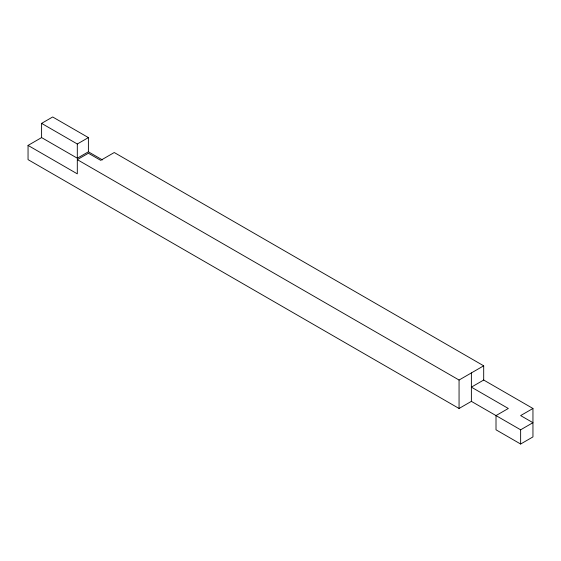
<?xml version="1.0" encoding="UTF-8"?>
<svg xmlns="http://www.w3.org/2000/svg" width="561" height="561" viewBox="0 0 561 561"><rect width="100%" height="100%" fill="white"/><g stroke="black" fill="none" stroke-linecap="round" stroke-linejoin="round"><path stroke-width="0.84" d="M88.393 151.814L77.306 158.209L41.598 137.592L41.598 123.371L52.678 116.976L88.393 137.592L88.393 151.814L102.432 159.92M532.95 408.478L483.694 380.035L471.38 387.146L508.322 408.478L496.008 415.589L496.008 429.803L520.636 444.024L532.95 436.914L532.95 408.478L520.636 415.589L532.95 422.692L520.636 429.803L471.38 401.367L459.059 408.478L28.05 159.633L28.05 145.411L41.598 137.592M41.598 123.371L77.306 143.995L88.393 137.592M28.05 145.411L77.306 173.854L77.306 159.633L88.393 153.237L100.707 160.348L114.255 152.522L483.694 365.814L483.694 380.035M77.306 159.633L459.059 380.035L483.694 365.814M520.636 429.803L520.636 444.024M471.38 372.925L471.38 401.367M459.059 380.035L459.059 408.478M77.306 143.995L77.306 158.209"/></g></svg>
